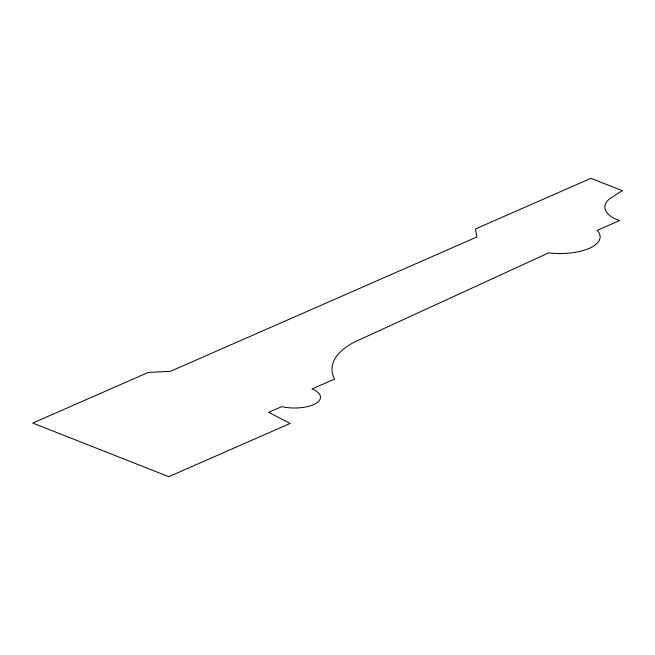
<?xml version="1.0" encoding="UTF-8"?>
<svg xmlns="http://www.w3.org/2000/svg" width="655" height="655" viewBox="0 0 655 655"><rect width="100%" height="100%" fill="white"/><g stroke="black" fill="none" stroke-linecap="round" stroke-linejoin="round"><path stroke-width="0.98" d="M622.25 190.671L610.411 198.277A43.934 18.217 0.9 0 0 614.349 218.533L619.54 220.579L597.147 230.396A41.486 17.202 0.9 0 1 589.958 248.04A41.486 17.202 0.9 0 1 548.587 252.887L353.806 342.377A108.476 44.982 0.9 0 0 334.623 379.048L311.976 388.98A26.822 11.127 0.9 0 1 315.71 403.521A26.822 11.127 0.9 0 1 281.658 406.665L268.714 412.339L290.116 423.466L168.777 476.676L32.75 423.073L148.177 372.466L170.595 371.279L476.807 237.012L475.497 228.939L590.925 178.324L622.25 190.671"/></g></svg>
